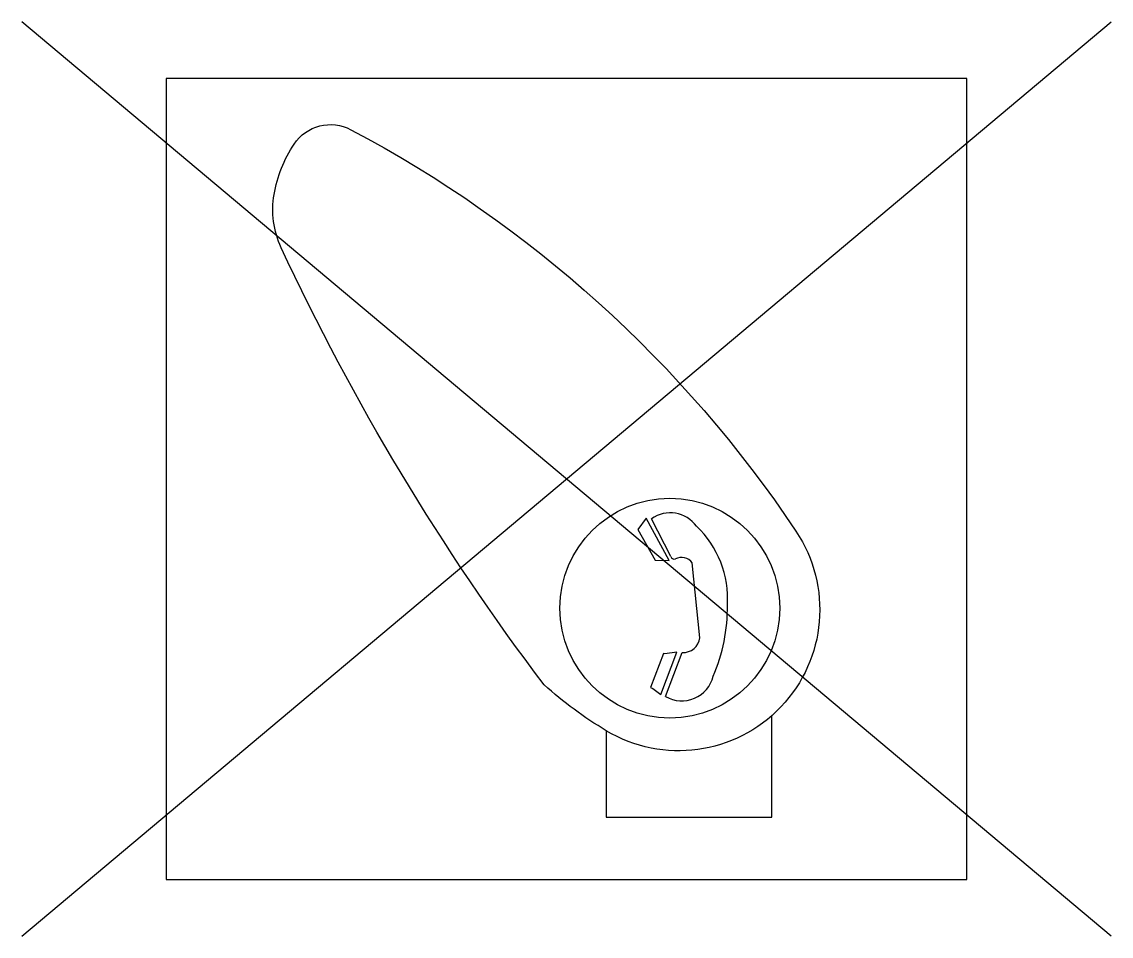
# Model space of a CAD drawing. Extents: x -4.18 to 4.18, y -3.51 to 3.51.
import ezdxf

# ---------------------------------------------------------------- set-up
doc = ezdxf.new("R2010")
doc.units = 0

msp = doc.modelspace()

# ---------------------------------------------------------------- linework, layer by layer
for p, q in [((-4.1787, -3.5064), (4.1787, 3.5064)), ((4.1787, -3.5064), (-4.1787, 3.5064)), ((0.6107, -0.3016), (0.5475, -0.3878)), ((0.788, -0.6258), (0.6107, -0.3016)), ((0.8001, -0.5937), (0.6523, -0.3051)), ((0.5475, -0.3878), (0.6794, -0.6214)), ((0.6794, -0.6214), (0.788, -0.6258)), ((1.0233, -1.2169), (0.9649, -0.6439)), ((0.7229, -1.6539), (0.8467, -1.3275)), ((0.8467, -1.3275), (0.7555, -1.3419)), ((0.7604, -1.6681), (0.8882, -1.331)), ((0.7447, -1.3378), (0.6454, -1.6)), ((0.7555, -1.3419), (0.7447, -1.3378)), ((0.6454, -1.6), (0.6614, -1.6061)), ((0.6614, -1.6061), (0.7229, -1.6539))]:
    msp.add_line(p, q)
at = {"flags": 128}
msp.add_lwpolyline([(-3.071, -3.071), (3.071, -3.071), (3.071, 3.071), (-3.071, 3.071)], close=True, dxfattribs=at)
msp.add_lwpolyline([(-0.1711, -1.5789, -0.053138), (-2.1887, 1.7737, -0.152581), (-2.2433, 2.1822, -0.104611), (-2.0899, 2.568, -0.384969), (-1.6537, 2.6788, -0.124495), (1.7604, -0.4003, -0.800173), (0.3048, -1.9304, -0.048426)], format="xyb", close=True, dxfattribs=at)
msp.add_lwpolyline([(0.3048, -1.9304), (0.3048, -2.5923), (1.576, -2.5923), (1.576, -1.8139)], dxfattribs=at)
msp.add_circle((0.793, -0.9907), 0.8429)
for centre, radius, start, end in [((0.796, -0.5087), 0.2492, 35.86758, 125.22027), ((0.4708, -0.9176), 0.7654, 356.33453, 46.46649), ((0.8277, -0.5858), 0.0287, 196.14716, 286.0885), ((0.8829, -0.7018), 0.1003, 35.22119, 118.11497), ((-0.0872, -0.9866), 1.3219, 336.5487, 0.87366), ((0.8947, -1.2016), 0.1295, 267.11625, 353.22304), ((0.8851, -1.4543), 0.2475, 239.75872, 346.34521)]:
    msp.add_arc(centre, radius, start, end)

doc.saveas('drawing.dxf')
